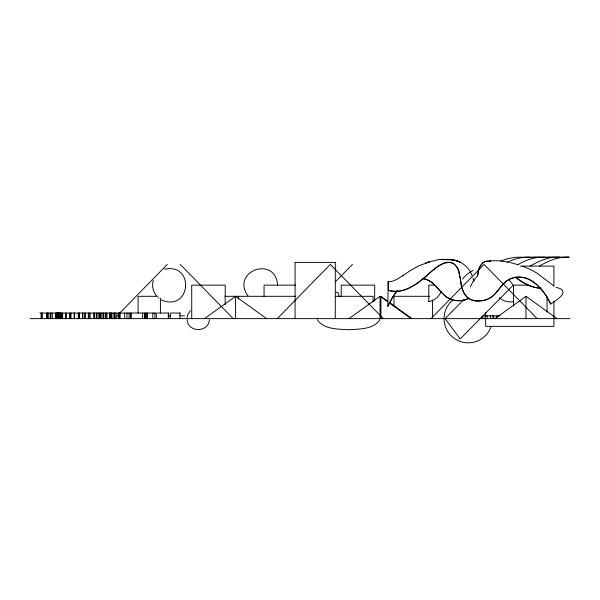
<?xml version="1.0" encoding="UTF-8"?>
<svg xmlns="http://www.w3.org/2000/svg" width="600" height="600" viewBox="0 0 600 600"><rect width="100%" height="100%" fill="white"/><g stroke="black" fill="none" stroke-linecap="round" stroke-linejoin="round"><path stroke-width="0.9" d="M426.84 275.498C416.535 284.76 403.013 294.577 388.373 290.31L388.178 281.798L387.81 306.413L392.775 296.97L397.447 290.423M187.14 317.535L187.935 314.355L190.358 310.733M209.355 319.718C208.77 332.752 187.725 332.752 187.14 319.718M153.322 280.365C151.703 285.623 152.895 291.608 156.405 295.845M379.942 319.627C373.567 329.55 359.108 328.98 348.585 329.79C338.07 328.98 323.61 329.55 317.235 319.627M476.798 276.562L472.702 282.053L470.34 286.972M395.295 293.175L397.357 290.483M114.278 318.63L167.295 264.39M277.29 318.63L330.308 264.39L383.317 318.63M335.43 281.798L352.447 264.39M431.07 318.63L484.088 264.39L537.097 318.63M464.055 299.385L445.08 318.63L460.178 338.94L513.165 285.195L508.695 279.173M427.478 274.935L431.955 271.058A89.025 89.025 0 0 1 435.24 268.388A39.892 39.892 0 0 1 441.638 264.278C449.678 258.63 459.548 265.447 459.555 274.59A89.325 89.325 0 0 1 460.02 277.08L461.835 287.07M204.54 318.63L235.583 296.303L266.625 318.63M349.005 318.63L380.055 296.303L387.623 301.748M494.933 318.63L525.982 296.303L557.025 318.63M542.805 291.022A79.852 79.852 0 0 1 550.665 304.05L557.565 299.347L560.76 296.423A10.635 4.312 -31.5 0 0 563.002 292.53C563.257 288.9 558.72 287.993 555.99 287.445M414.135 285.315L408.173 288.532L403.41 290.265A27.465 27.465 0 0 1 388.365 290.355M460.575 280.425C460.89 290.903 467.49 302.715 479.58 300.945A24.585 24.585 0 0 0 484.822 300.12C493.808 298.267 497.857 289.62 503.632 283.62A22.703 22.703 0 0 1 510.525 278.782L512.13 278.228A21.742 21.742 0 0 1 522.99 277.455M489.668 298.185C498.202 293.452 501.248 282.405 510.66 278.782A21.48 21.48 0 0 1 519.015 277.095C534.33 277.447 544.507 291.585 550.71 304.028M530.213 266.04C539.265 260.85 549.24 256.447 559.928 257.16M539.452 266.04C548.505 260.85 558.472 256.447 569.168 257.16L516.525 257.235L507.757 258.57L500.835 261.067M517.68 264.765C525.952 259.972 535.283 256.62 544.98 257.16M468.638 298.447L463.98 300.225L458.783 300.757A24.585 24.585 0 0 1 453.518 300.12L446.415 297.082L439.778 290.595M507.585 262.26C514.455 258.6 522.263 256.905 530.025 257.16M425.655 262.957L429.36 261.862L418.658 265.913L411.397 269.895L402.465 275.858L403.103 275.423C398.092 278.595 393.743 281.775 388.14 281.798M426.21 262.793L438.045 259.695L442.447 259.32L451.605 259.748L442.162 259.635L447.082 259.335L446.632 259.365C457.5 258.81 468.54 265.013 471.998 275.663M464.272 300.157L468.225 298.68A13.402 13.402 0 0 0 468.96 298.26M164.483 269.205C195.337 262.785 190.755 312.33 161.453 299.993M528.217 257.595L536.28 257.16M531.54 257.595L539.602 257.16M542.295 257.595L550.35 257.16M545.618 257.595L553.673 257.16M489.9 260.715L499.23 260.775L508.553 262.222M295.103 262.403L335.827 262.403M520.26 266.093L553.92 266.093L553.92 286.493M295.68 285.142L264.06 285.142L264.06 296.76M434.722 285.142L428.798 285.142L428.798 301.627M528.457 285.142L513.577 285.142L513.577 306.105M336.067 292.298L337.86 292.298L339.397 296.685M157.62 296.303L138.09 296.303L138.09 313.043M224.865 296.303L295.553 296.303M335.685 296.303L373.02 296.303L373.02 301.882M429.607 296.303L393.998 296.303L393.998 305.603M39.87 313.043L144.683 313.043L144.683 318.63M157.44 313.043L168.54 313.043L168.54 318.63M180.308 313.043L170.273 313.043L170.273 318.63M168.172 315.84L170.632 315.84M180.15 315.84L184.523 315.84M500.175 315.84L482.805 315.84L482.805 318.63M30 318.63L570 318.63M540.495 288.082C531.045 287.873 522.645 282.675 515.325 277.14M490.155 261.188C482.745 259.56 478.155 267.322 477.84 273.69A89.363 89.363 0 0 0 477.465 276.202L479.34 267.788L482.43 263.19A8.445 8.445 0 0 1 485.827 261.382L490.522 261.248M474.075 300.548L470.07 299.212A13.41 13.41 0 0 1 466.59 296.827L464.092 293.438L462.037 287.895M509.97 262.462L518.377 264.765M522.735 266.243L530.227 269.385L536.895 273.075L553.53 285.69M448.62 298.373C439.065 293.153 434.812 280.08 422.963 278.647A21.48 21.48 0 0 1 426.923 279.735L431.498 282.173L435.915 286.11M523.62 282.765L529.688 285.765L534.518 287.325A27.465 27.465 0 0 0 541.222 288.157M387.743 301.207L380.933 296.303L380.933 318.63M389.257 302.295L411.975 318.63M389.138 302.835L411.097 318.63M158.1 297.63L158.722 298.17M535.755 283.733L542.745 291.067M180.218 264.39L233.235 318.63M436.485 286.733L438.15 288.653M438.69 289.298L439.507 290.272M247.965 295.845C230.377 271.23 275.468 254.97 277.642 285.142M474.143 281.355L472.92 277.965M460.335 278.97L457.845 268.74L454.59 264.255A8.445 8.445 0 0 0 451.125 262.575C439.072 261.555 431.077 272.76 422.325 279.322A85.575 85.575 0 0 1 414.158 285.353M553.92 301.327L553.92 326.362L485.662 326.362L485.662 318.022M547.058 296.303L547.058 312.112M525.982 296.303L525.982 318.63M496.957 315.84L496.957 317.7M493.658 315.84L493.658 318.63M492.952 315.84L492.952 318.63M490.357 315.84L490.403 318.63M487.14 315.84L487.14 318.63M485.662 312.457L485.662 316.163M485.168 315.84L485.168 318.63M481.26 316.77L481.26 318.63M432.57 300.022L432.57 318.63M380.055 296.303L380.055 318.63M374.7 300.952L374.7 285.142L341.22 285.142L341.22 296.76M335.288 262.403L335.288 318.63M295.08 262.403L295.08 318.63M238.612 296.303L238.612 299.093M235.583 296.303L235.583 318.63M225.202 304.673L225.202 285.142L191.722 285.142L191.722 318.63M179.903 313.043L179.903 318.63M168.368 313.043L168.368 318.63M160.41 298.163L160.41 313.043M156.375 318.63L156.375 313.043L145.005 313.043L145.005 318.63M154.913 313.043L154.913 318.63M152.835 313.043L152.835 318.63M147.053 313.043L147.053 318.63M146.947 313.043L146.947 318.63M145.125 313.043L145.125 318.63M142.665 313.043L142.605 318.63M131.273 313.043L131.273 318.63M130.387 313.043L130.387 318.63M129.06 313.043L129.06 318.63M126.983 313.043L126.983 318.63M124.642 313.043L124.642 318.63M120.09 313.043L120.09 318.63M119.618 313.043L119.602 318.63M118.852 313.043L118.852 318.63M118.238 313.043L118.238 318.63M115.98 313.043L115.98 318.63M114.615 313.043L114.615 318.63M114.547 313.043L114.547 318.63M113.858 313.043L113.858 318.63M111.922 313.043L111.922 318.63M111.248 313.043L111.248 318.63M110.587 313.043L110.587 318.63M110.288 313.043L110.288 318.63M109.455 313.043L109.493 318.63M106.965 313.043L106.965 318.63M105.915 313.043L105.93 318.63M105.218 313.043L105.218 318.63M103.545 313.043L103.545 318.63M102.847 313.043L102.847 318.63M101.145 313.043L101.153 318.63M100.477 313.043L100.477 318.63M99.458 313.043L99.458 318.63M98.752 313.043L98.752 318.63M97.073 313.043L96.968 318.63M96.382 313.043L96.382 318.63M94.68 313.043L94.68 318.63M94.133 313.043L94.133 318.63M94.005 313.043L94.005 318.63M90.127 313.043L90.127 318.63M89.025 313.043L89.025 318.63M88.365 313.043L88.365 318.63M85.552 313.043L85.552 318.63M84.435 313.043L84.383 318.63M82.748 313.043L82.748 318.63M82.627 313.043L82.627 318.63M79.537 313.043L79.537 318.63M78.233 313.043L78.233 318.63M74.468 313.043L74.468 318.63M74.168 313.043L74.168 318.63M71.04 313.043L71.04 318.63M70.185 313.043L70.185 318.63M69.578 313.043L69.578 318.63M66 313.043L66 318.63M65.948 313.043L65.948 318.63M62.625 313.043L62.625 318.63M61.935 313.043L61.89 318.63M61.102 313.043L61.102 318.63M60.42 313.043L60.42 318.63M59.925 313.043L59.925 318.63M59.595 313.043L59.595 318.63M59.22 313.043L59.22 318.63M58.8 313.043L58.8 318.63M58.395 313.043L58.395 318.63M58.035 313.043L58.035 318.63M57.593 313.043L57.593 318.63M57.248 313.043L57.248 318.63M56.887 313.043L56.887 318.63M56.468 313.043L56.468 318.63M55.845 313.043L55.845 318.63M55.718 313.043L55.718 318.63M52.275 313.043L52.275 318.63M50.85 313.043L50.85 318.63M50.153 313.043L50.153 318.63M48.233 313.043L48.233 318.63M47.55 313.043L47.55 318.63M47.377 313.043L47.377 318.63M46.537 313.043L46.537 318.63M42.27 313.043L42.27 318.63M41.602 313.043L41.595 318.63M41.145 313.043L41.123 318.63M513.577 301.635A16.71 16.71 0 0 1 499.252 297.653M527.107 284.362A16.71 16.71 0 0 1 527.13 285.142M462.772 279.097A22.65 8.535 -20.6 0 1 473.153 270.368M490.957 327.09A24.218 24.218 0 0 1 454.463 338.52A24.218 24.218 0 0 1 452.415 300.322M441.188 291.435A16.74 16.74 0 0 1 428.798 301.665M489.63 298.125A23.122 23.122 0 0 1 474.082 300.502M523.013 277.32A27.803 27.803 0 0 1 535.658 283.837M523.597 282.803A85.433 85.433 0 0 1 515.243 277.05M464.265 300.112A23.13 23.13 0 0 1 448.635 298.305M387.855 306.435A79.852 79.852 0 0 1 395.235 293.13M453.143 259.95L450.84 259.657L455.94 260.572L453.143 259.95M457.065 260.918L455.43 260.415L460.463 262.252L457.065 260.918M78.96 318.63L78.96 313.043L78.9 318.63"/></g></svg>
